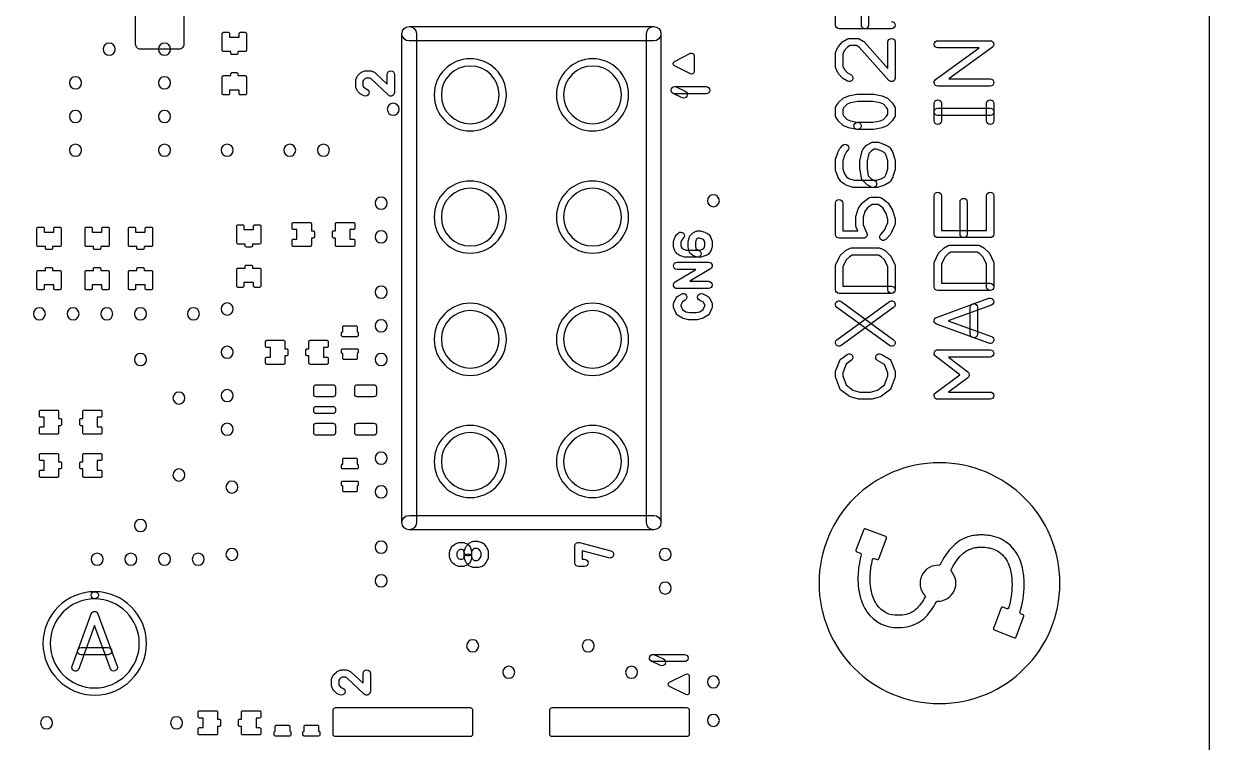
# Model space of a CAD drawing. Extents: x 0 to 45, y 0 to 50.
# Drawn here: x 20.38 to 45, y 16.39 to 31.33 of the extents above; entities that cross this region are included whole.
import ezdxf

# ---------------------------------------------------------------- set-up
doc = ezdxf.new("R2010")
doc.units = 0
for name, color, linetype in [('HOLE_1_6', 7, 'CONTINUOUS'), ('NC_Resist-A', 221, 'CONTINUOUS'), ('NC_Symbol-A', 140, 'CONTINUOUS'), ('OUTLINE', 7, 'CONTINUOUS')]:
    doc.layers.add(name, color=color, linetype=linetype)

msp = doc.modelspace()

# ---------------------------------------------------------------- linework, layer by layer
at = {"layer": 'HOLE_1_6'}
for points in [[(22.275, 30.8, 1), (22.025, 30.8, 1), (22.275, 30.8)], [(23.425, 30.8, 1), (23.175, 30.8, 1), (23.425, 30.8)], [(30.25, 29.85, 1), (29.05, 29.85, 1), (30.25, 29.85)], [(32.79, 29.85, 1), (31.59, 29.85, 1), (32.79, 29.85)], [(21.575, 30.1, 1), (21.325, 30.1, 1), (21.575, 30.1)], [(23.425, 30.1, 1), (23.175, 30.1, 1), (23.425, 30.1)], [(28.175, 29.55, 1), (27.925, 29.55, 1), (28.175, 29.55)], [(21.575, 29.4, 1), (21.325, 29.4, 1), (21.575, 29.4)], [(23.425, 29.4, 1), (23.175, 29.4, 1), (23.425, 29.4)], [(21.575, 28.7, 1), (21.325, 28.7, 1), (21.575, 28.7)], [(23.425, 28.7, 1), (23.175, 28.7, 1), (23.425, 28.7)], [(24.725, 28.7, 1), (24.475, 28.7, 1), (24.725, 28.7)], [(26.025, 28.7, 1), (25.775, 28.7, 1), (26.025, 28.7)], [(26.725, 28.7, 1), (26.475, 28.7, 1), (26.725, 28.7)], [(30.25, 27.31, 1), (29.05, 27.31, 1), (30.25, 27.31)], [(32.79, 27.31, 1), (31.59, 27.31, 1), (32.79, 27.31)], [(27.925, 27.6, 1), (27.675, 27.6, 1), (27.925, 27.6)], [(34.825, 27.65, 1), (34.575, 27.65, 1), (34.825, 27.65)], [(27.925, 26.9, 1), (27.675, 26.9, 1), (27.925, 26.9)], [(27.925, 25.75, 1), (27.675, 25.75, 1), (27.925, 25.75)], [(20.825, 25.3, 1), (20.575, 25.3, 1), (20.825, 25.3)], [(21.525, 25.3, 1), (21.275, 25.3, 1), (21.525, 25.3)], [(22.225, 25.3, 1), (21.975, 25.3, 1), (22.225, 25.3)], [(22.925, 25.3, 1), (22.675, 25.3, 1), (22.925, 25.3)], [(24.025, 25.3, 1), (23.775, 25.3, 1), (24.025, 25.3)], [(24.725, 25.4, 1), (24.475, 25.4, 1), (24.725, 25.4)], [(30.25, 24.77, 1), (29.05, 24.77, 1), (30.25, 24.77)], [(32.79, 24.77, 1), (31.59, 24.77, 1), (32.79, 24.77)], [(27.925, 25.05, 1), (27.675, 25.05, 1), (27.925, 25.05)], [(22.925, 24.35, 1), (22.675, 24.35, 1), (22.925, 24.35)], [(24.725, 24.5, 1), (24.475, 24.5, 1), (24.725, 24.5)], [(27.925, 24.35, 1), (27.675, 24.35, 1), (27.925, 24.35)], [(23.725, 23.55, 1), (23.475, 23.55, 1), (23.725, 23.55)], [(24.725, 23.6, 1), (24.475, 23.6, 1), (24.725, 23.6)], [(24.725, 22.9, 1), (24.475, 22.9, 1), (24.725, 22.9)], [(30.25, 22.23, 1), (29.05, 22.23, 1), (30.25, 22.23)], [(32.79, 22.23, 1), (31.59, 22.23, 1), (32.79, 22.23)], [(27.925, 22.3, 1), (27.675, 22.3, 1), (27.925, 22.3)], [(23.725, 21.95, 1), (23.475, 21.95, 1), (23.725, 21.95)], [(24.825, 21.7, 1), (24.575, 21.7, 1), (24.825, 21.7)], [(27.925, 21.6, 1), (27.675, 21.6, 1), (27.925, 21.6)], [(22.925, 20.9, 1), (22.675, 20.9, 1), (22.925, 20.9)], [(27.925, 20.45, 1), (27.675, 20.45, 1), (27.925, 20.45)], [(22.025, 20.2, 1), (21.775, 20.2, 1), (22.025, 20.2)], [(22.725, 20.2, 1), (22.475, 20.2, 1), (22.725, 20.2)], [(23.425, 20.2, 1), (23.175, 20.2, 1), (23.425, 20.2)], [(24.125, 20.2, 1), (23.875, 20.2, 1), (24.125, 20.2)], [(24.825, 20.3, 1), (24.575, 20.3, 1), (24.825, 20.3)], [(33.825, 20.3, 1), (33.575, 20.3, 1), (33.825, 20.3)], [(27.925, 19.75, 1), (27.675, 19.75, 1), (27.925, 19.75)], [(33.825, 19.6, 1), (33.575, 19.6, 1), (33.825, 19.6)], [(29.825, 18.4, 1), (29.575, 18.4, 1), (29.825, 18.4)], [(32.225, 18.4, 1), (31.975, 18.4, 1), (32.225, 18.4)], [(30.575, 17.85, 1), (30.325, 17.85, 1), (30.575, 17.85)], [(33.125, 17.85, 1), (32.875, 17.85, 1), (33.125, 17.85)], [(34.825, 17.65, 1), (34.575, 17.65, 1), (34.825, 17.65)], [(20.975, 16.8, 1), (20.725, 16.8, 1), (20.975, 16.8)], [(23.675, 16.8, 1), (23.425, 16.8, 1), (23.675, 16.8)], [(34.825, 16.85, 1), (34.575, 16.85, 1), (34.825, 16.85)]]:
    msp.add_lwpolyline(points, format="xyb", close=True, dxfattribs=at)
at = {"layer": 'NC_Resist-A'}
for points in [[(24.625, 31.15, -0.414214), (24.65, 31.125), (24.65, 31.05), (24.85, 31.05), (24.85, 31.125, -0.414214), (24.875, 31.15), (24.975, 31.15, -0.414214), (25, 31.125), (25, 30.775, -0.414214), (24.975, 30.75), (24.825, 30.75), (24.825, 30.7125, -0.414214), (24.8, 30.6875), (24.7, 30.6875, -0.414214), (24.675, 30.7125), (24.675, 30.75), (24.525, 30.75, -0.414214), (24.5, 30.775), (24.5, 31.125, -0.414214), (24.525, 31.15)], [(30.4, 29.85, 1), (28.9, 29.85, 1), (30.4, 29.85)], [(32.94, 29.85, 1), (31.44, 29.85, 1), (32.94, 29.85)], [(24.875, 29.85, -0.414214), (24.85, 29.875), (24.85, 29.95), (24.65, 29.95), (24.65, 29.875, -0.414214), (24.625, 29.85), (24.525, 29.85, -0.414214), (24.5, 29.875), (24.5, 30.225, -0.414214), (24.525, 30.25), (24.675, 30.25), (24.675, 30.2875, -0.414214), (24.7, 30.3125), (24.8, 30.3125, -0.414214), (24.825, 30.2875), (24.825, 30.25), (24.975, 30.25, -0.414214), (25, 30.225), (25, 29.875, -0.414214), (24.975, 29.85)], [(30.4, 27.31, 1), (28.9, 27.31, 1), (30.4, 27.31)], [(32.94, 27.31, 1), (31.44, 27.31, 1), (32.94, 27.31)], [(20.775, 27.1, -0.414214), (20.8, 27.075), (20.8, 27), (21, 27), (21, 27.075, -0.414214), (21.025, 27.1), (21.125, 27.1, -0.414214), (21.15, 27.075), (21.15, 26.725, -0.414214), (21.125, 26.7), (20.975, 26.7), (20.975, 26.6625, -0.414214), (20.95, 26.6375), (20.85, 26.6375, -0.414214), (20.825, 26.6625), (20.825, 26.7), (20.675, 26.7, -0.414214), (20.65, 26.725), (20.65, 27.075, -0.414214), (20.675, 27.1)], [(21.775, 27.1, -0.414214), (21.8, 27.075), (21.8, 27), (22, 27), (22, 27.075, -0.414214), (22.025, 27.1), (22.125, 27.1, -0.414214), (22.15, 27.075), (22.15, 26.725, -0.414214), (22.125, 26.7), (21.975, 26.7), (21.975, 26.6625, -0.414214), (21.95, 26.6375), (21.85, 26.6375, -0.414214), (21.825, 26.6625), (21.825, 26.7), (21.675, 26.7, -0.414214), (21.65, 26.725), (21.65, 27.075, -0.414214), (21.675, 27.1)], [(22.675, 27.1, -0.414214), (22.7, 27.075), (22.7, 27), (22.9, 27), (22.9, 27.075, -0.414214), (22.925, 27.1), (23.025, 27.1, -0.414214), (23.05, 27.075), (23.05, 26.725, -0.414214), (23.025, 26.7), (22.875, 26.7), (22.875, 26.6625, -0.414214), (22.85, 26.6375), (22.75, 26.6375, -0.414214), (22.725, 26.6625), (22.725, 26.7), (22.575, 26.7, -0.414214), (22.55, 26.725), (22.55, 27.075, -0.414214), (22.575, 27.1)], [(24.925, 27.15, -0.414214), (24.95, 27.125), (24.95, 27.05), (25.15, 27.05), (25.15, 27.125, -0.414214), (25.175, 27.15), (25.275, 27.15, -0.414214), (25.3, 27.125), (25.3, 26.775, -0.414214), (25.275, 26.75), (25.125, 26.75), (25.125, 26.7125, -0.414214), (25.1, 26.6875), (25, 26.6875, -0.414214), (24.975, 26.7125), (24.975, 26.75), (24.825, 26.75, -0.414214), (24.8, 26.775), (24.8, 27.125, -0.414214), (24.825, 27.15)], [(25.95, 26.825, -0.414214), (25.975, 26.85), (26.05, 26.85), (26.05, 27.05), (25.975, 27.05, -0.414214), (25.95, 27.075), (25.95, 27.175, -0.414214), (25.975, 27.2), (26.325, 27.2, -0.414214), (26.35, 27.175), (26.35, 27.025), (26.3875, 27.025, -0.414214), (26.4125, 27), (26.4125, 26.9, -0.414214), (26.3875, 26.875), (26.35, 26.875), (26.35, 26.725, -0.414214), (26.325, 26.7), (25.975, 26.7, -0.414214), (25.95, 26.725)], [(27.25, 27.075, -0.414214), (27.225, 27.05), (27.15, 27.05), (27.15, 26.85), (27.225, 26.85, -0.414214), (27.25, 26.825), (27.25, 26.725, -0.414214), (27.225, 26.7), (26.875, 26.7, -0.414214), (26.85, 26.725), (26.85, 26.875), (26.8125, 26.875, -0.414214), (26.7875, 26.9), (26.7875, 27, -0.414214), (26.8125, 27.025), (26.85, 27.025), (26.85, 27.175, -0.414214), (26.875, 27.2), (27.225, 27.2, -0.414214), (27.25, 27.175)], [(21.025, 25.8, -0.414214), (21, 25.825), (21, 25.9), (20.8, 25.9), (20.8, 25.825, -0.414214), (20.775, 25.8), (20.675, 25.8, -0.414214), (20.65, 25.825), (20.65, 26.175, -0.414214), (20.675, 26.2), (20.825, 26.2), (20.825, 26.2375, -0.414214), (20.85, 26.2625), (20.95, 26.2625, -0.414214), (20.975, 26.2375), (20.975, 26.2), (21.125, 26.2, -0.414214), (21.15, 26.175), (21.15, 25.825, -0.414214), (21.125, 25.8)], [(22.025, 25.8, -0.414214), (22, 25.825), (22, 25.9), (21.8, 25.9), (21.8, 25.825, -0.414214), (21.775, 25.8), (21.675, 25.8, -0.414214), (21.65, 25.825), (21.65, 26.175, -0.414214), (21.675, 26.2), (21.825, 26.2), (21.825, 26.2375, -0.414214), (21.85, 26.2625), (21.95, 26.2625, -0.414214), (21.975, 26.2375), (21.975, 26.2), (22.125, 26.2, -0.414214), (22.15, 26.175), (22.15, 25.825, -0.414214), (22.125, 25.8)], [(22.925, 25.8, -0.414214), (22.9, 25.825), (22.9, 25.9), (22.7, 25.9), (22.7, 25.825, -0.414214), (22.675, 25.8), (22.575, 25.8, -0.414214), (22.55, 25.825), (22.55, 26.175, -0.414214), (22.575, 26.2), (22.725, 26.2), (22.725, 26.2375, -0.414214), (22.75, 26.2625), (22.85, 26.2625, -0.414214), (22.875, 26.2375), (22.875, 26.2), (23.025, 26.2, -0.414214), (23.05, 26.175), (23.05, 25.825, -0.414214), (23.025, 25.8)], [(25.175, 25.85, -0.414214), (25.15, 25.875), (25.15, 25.95), (24.95, 25.95), (24.95, 25.875, -0.414214), (24.925, 25.85), (24.825, 25.85, -0.414214), (24.8, 25.875), (24.8, 26.225, -0.414214), (24.825, 26.25), (24.975, 26.25), (24.975, 26.2875, -0.414214), (25, 26.3125), (25.1, 26.3125, -0.414214), (25.125, 26.2875), (25.125, 26.25), (25.275, 26.25, -0.414214), (25.3, 26.225), (25.3, 25.875, -0.414214), (25.275, 25.85)], [(30.4, 24.77, 1), (28.9, 24.77, 1), (30.4, 24.77)], [(32.94, 24.77, 1), (31.44, 24.77, 1), (32.94, 24.77)], [(27, 24.825, -0.414214), (26.975, 24.85), (26.975, 24.9, -0.414214), (27, 24.925), (27, 24.925), (27, 25.025, -0.414214), (27.025, 25.05), (27.275, 25.05, -0.414214), (27.3, 25.025), (27.3, 24.925), (27.3, 24.925, -0.414214), (27.325, 24.9), (27.325, 24.85, -0.414214), (27.3, 24.825)], [(25.4, 24.375, -0.414214), (25.425, 24.4), (25.5, 24.4), (25.5, 24.6), (25.425, 24.6, -0.414214), (25.4, 24.625), (25.4, 24.725, -0.414214), (25.425, 24.75), (25.775, 24.75, -0.414214), (25.8, 24.725), (25.8, 24.575), (25.8375, 24.575, -0.414214), (25.8625, 24.55), (25.8625, 24.45, -0.414214), (25.8375, 24.425), (25.8, 24.425), (25.8, 24.275, -0.414214), (25.775, 24.25), (25.425, 24.25, -0.414214), (25.4, 24.275)], [(26.7, 24.625, -0.414214), (26.675, 24.6), (26.6, 24.6), (26.6, 24.4), (26.675, 24.4, -0.414214), (26.7, 24.375), (26.7, 24.275, -0.414214), (26.675, 24.25), (26.325, 24.25, -0.414214), (26.3, 24.275), (26.3, 24.425), (26.2625, 24.425, -0.414214), (26.2375, 24.45), (26.2375, 24.55, -0.414214), (26.2625, 24.575), (26.3, 24.575), (26.3, 24.725, -0.414214), (26.325, 24.75), (26.675, 24.75, -0.414214), (26.7, 24.725)], [(27.3, 24.575, -0.414214), (27.325, 24.55), (27.325, 24.5, -0.414214), (27.3, 24.475), (27.3, 24.475), (27.3, 24.375, -0.414214), (27.275, 24.35), (27.025, 24.35, -0.414214), (27, 24.375), (27, 24.475), (27, 24.475, -0.414214), (26.975, 24.5), (26.975, 24.55, -0.414214), (27, 24.575)], [(26.8, 23.825, -0.414214), (26.85, 23.775), (26.85, 23.625, -0.414214), (26.8, 23.575), (26.45, 23.575, -0.414214), (26.4, 23.625), (26.4, 23.775, -0.414214), (26.45, 23.825)], [(27.65, 23.825, -0.414214), (27.7, 23.775), (27.7, 23.625, -0.414214), (27.65, 23.575), (27.3, 23.575, -0.414214), (27.25, 23.625), (27.25, 23.775, -0.414214), (27.3, 23.825)], [(20.7, 22.925, -0.414214), (20.725, 22.95), (20.8, 22.95), (20.8, 23.15), (20.725, 23.15, -0.414214), (20.7, 23.175), (20.7, 23.275, -0.414214), (20.725, 23.3), (21.075, 23.3, -0.414214), (21.1, 23.275), (21.1, 23.125), (21.1375, 23.125, -0.414214), (21.1625, 23.1), (21.1625, 23, -0.414214), (21.1375, 22.975), (21.1, 22.975), (21.1, 22.825, -0.414214), (21.075, 22.8), (20.725, 22.8, -0.414214), (20.7, 22.825)], [(22, 23.175, -0.414214), (21.975, 23.15), (21.9, 23.15), (21.9, 22.95), (21.975, 22.95, -0.414214), (22, 22.925), (22, 22.825, -0.414214), (21.975, 22.8), (21.625, 22.8, -0.414214), (21.6, 22.825), (21.6, 22.975), (21.5625, 22.975, -0.414214), (21.5375, 23), (21.5375, 23.1, -0.414214), (21.5625, 23.125), (21.6, 23.125), (21.6, 23.275, -0.414214), (21.625, 23.3), (21.975, 23.3, -0.414214), (22, 23.275)], [(26.8, 23.375, -0.414214), (26.85, 23.325), (26.85, 23.275, -0.414214), (26.8, 23.225), (26.45, 23.225, -0.414214), (26.4, 23.275), (26.4, 23.325, -0.414214), (26.45, 23.375)], [(26.8, 23.025, -0.414214), (26.85, 22.975), (26.85, 22.825, -0.414214), (26.8, 22.775), (26.45, 22.775, -0.414214), (26.4, 22.825), (26.4, 22.975, -0.414214), (26.45, 23.025)], [(27.65, 23.025, -0.414214), (27.7, 22.975), (27.7, 22.825, -0.414214), (27.65, 22.775), (27.3, 22.775, -0.414214), (27.25, 22.825), (27.25, 22.975, -0.414214), (27.3, 23.025)], [(30.4, 22.23, 1), (28.9, 22.23, 1), (30.4, 22.23)], [(32.94, 22.23, 1), (31.44, 22.23, 1), (32.94, 22.23)], [(20.7, 22.025, -0.414214), (20.725, 22.05), (20.8, 22.05), (20.8, 22.25), (20.725, 22.25, -0.414214), (20.7, 22.275), (20.7, 22.375, -0.414214), (20.725, 22.4), (21.075, 22.4, -0.414214), (21.1, 22.375), (21.1, 22.225), (21.1375, 22.225, -0.414214), (21.1625, 22.2), (21.1625, 22.1, -0.414214), (21.1375, 22.075), (21.1, 22.075), (21.1, 21.925, -0.414214), (21.075, 21.9), (20.725, 21.9, -0.414214), (20.7, 21.925)], [(22, 22.275, -0.414214), (21.975, 22.25), (21.9, 22.25), (21.9, 22.05), (21.975, 22.05, -0.414214), (22, 22.025), (22, 21.925, -0.414214), (21.975, 21.9), (21.625, 21.9, -0.414214), (21.6, 21.925), (21.6, 22.075), (21.5625, 22.075, -0.414214), (21.5375, 22.1), (21.5375, 22.2, -0.414214), (21.5625, 22.225), (21.6, 22.225), (21.6, 22.375, -0.414214), (21.625, 22.4), (21.975, 22.4, -0.414214), (22, 22.375)], [(27, 22.075, -0.414214), (26.975, 22.1), (26.975, 22.15, -0.414214), (27, 22.175), (27, 22.175), (27, 22.275, -0.414214), (27.025, 22.3), (27.275, 22.3, -0.414214), (27.3, 22.275), (27.3, 22.175), (27.3, 22.175, -0.414214), (27.325, 22.15), (27.325, 22.1, -0.414214), (27.3, 22.075)], [(27.3, 21.825, -0.414214), (27.325, 21.8), (27.325, 21.75, -0.414214), (27.3, 21.725), (27.3, 21.725), (27.3, 21.625, -0.414214), (27.275, 21.6), (27.025, 21.6, -0.414214), (27, 21.625), (27, 21.725), (27, 21.725, -0.414214), (26.975, 21.75), (26.975, 21.8, -0.414214), (27, 21.825)], [(24, 16.675, -0.414214), (24.025, 16.7), (24.1, 16.7), (24.1, 16.9), (24.025, 16.9, -0.414214), (24, 16.925), (24, 17.025, -0.414214), (24.025, 17.05), (24.375, 17.05, -0.414214), (24.4, 17.025), (24.4, 16.875), (24.4375, 16.875, -0.414214), (24.4625, 16.85), (24.4625, 16.75, -0.414214), (24.4375, 16.725), (24.4, 16.725), (24.4, 16.575, -0.414214), (24.375, 16.55), (24.025, 16.55, -0.414214), (24, 16.575)], [(25.3, 16.925, -0.414214), (25.275, 16.9), (25.2, 16.9), (25.2, 16.7), (25.275, 16.7, -0.414214), (25.3, 16.675), (25.3, 16.575, -0.414214), (25.275, 16.55), (24.925, 16.55, -0.414214), (24.9, 16.575), (24.9, 16.725), (24.8625, 16.725, -0.414214), (24.8375, 16.75), (24.8375, 16.85, -0.414214), (24.8625, 16.875), (24.9, 16.875), (24.9, 17.025, -0.414214), (24.925, 17.05), (25.275, 17.05, -0.414214), (25.3, 17.025)], [(26.85, 16.515, -0.414214), (26.8, 16.565), (26.8, 17.065, -0.414214), (26.85, 17.115), (29.65, 17.115, -0.414214), (29.7, 17.065), (29.7, 16.565, -0.414214), (29.65, 16.515)], [(31.35, 16.515, -0.414214), (31.3, 16.565), (31.3, 17.065, -0.414214), (31.35, 17.115), (34.15, 17.115, -0.414214), (34.2, 17.065), (34.2, 16.565, -0.414214), (34.15, 16.515)], [(25.6, 16.525, -0.414214), (25.575, 16.55), (25.575, 16.6, -0.414214), (25.6, 16.625), (25.6, 16.625), (25.6, 16.725, -0.414214), (25.625, 16.75), (25.875, 16.75, -0.414214), (25.9, 16.725), (25.9, 16.625), (25.9, 16.625, -0.414214), (25.925, 16.6), (25.925, 16.55, -0.414214), (25.9, 16.525)], [(26.2, 16.525, -0.414214), (26.175, 16.55), (26.175, 16.6, -0.414214), (26.2, 16.625), (26.2, 16.625), (26.2, 16.725, -0.414214), (26.225, 16.75), (26.475, 16.75, -0.414214), (26.5, 16.725), (26.5, 16.625), (26.5, 16.625, -0.414214), (26.525, 16.6), (26.525, 16.55, -0.414214), (26.5, 16.525)]]:
    msp.add_lwpolyline(points, format="xyb", close=True, dxfattribs=at)
at = {"layer": 'NC_Symbol-A'}
for points in [[(22.7, 31.7, -0.414214), (22.8, 31.8), (23.6, 31.8, -0.414214), (23.7, 31.7), (23.7, 30.9, -0.414214), (23.6, 30.8), (22.8, 30.8, -0.414214), (22.7, 30.9)], [(28.38, 30.97, -1), (28.38, 31.27), (33.46, 31.27, -1), (33.46, 30.97)], [(28.53, 20.96, -1), (28.23, 20.96), (28.23, 31.12, -1), (28.53, 31.12)], [(33.31, 31.12, -1), (33.61, 31.12), (33.61, 20.96, -1), (33.31, 20.96)], [(37.55882, 30.2657, -1), (37.48646, 30.1343), (37.40156, 30.18105, -0.082722), (37.38222, 30.19633), (37.29731, 30.28984, -0.077945), (37.28454, 30.30926), (37.24209, 30.40277, -0.106935), (37.23538, 30.43377), (37.23538, 30.71429, -0.106935), (37.24209, 30.74529), (37.28454, 30.83879, -0.077945), (37.29731, 30.85821), (37.38222, 30.95172, -0.082722), (37.40156, 30.967), (37.48646, 31.01375, -0.126514), (37.52264, 31.02305), (37.69245, 31.02305, -0.12648), (37.72862, 31.01375), (37.81353, 30.967, -0.085575), (37.83344, 30.95109), (38.325, 30.39744), (38.325, 30.94805, -1), (38.475, 30.94805), (38.475, 30.2, -0.689769), (38.34392, 30.15021), (37.72986, 30.84184), (37.67317, 30.87305), (37.54192, 30.87305), (37.48486, 30.84163), (37.41626, 30.76608), (37.38538, 30.69806), (37.38538, 30.45), (37.41626, 30.38197), (37.48486, 30.30642)], [(40.45, 30.18149, -1), (40.45, 30.03149), (39.36038, 30.03149, -0.725784), (39.31618, 30.16708), (40.21991, 30.8263), (39.36038, 30.8263, -1), (39.36038, 30.9763), (40.45, 30.9763, -0.725784), (40.4942, 30.84071), (39.59047, 30.18149)], [(33.88944, 30.45528, -0.617992), (33.88944, 30.54472), (34.22764, 30.71382, -0.55752), (34.3, 30.6691), (34.3, 30.3309, -0.55752), (34.22764, 30.28618)], [(27.50487, 29.96816, -1), (27.44229, 29.83184), (27.39135, 29.85522, -0.078189), (27.37193, 29.86812), (27.32099, 29.91487, -0.082555), (27.30584, 29.93425), (27.28037, 29.981, -0.125359), (27.27123, 30.01688), (27.27123, 30.15714, -0.125359), (27.28037, 30.19302), (27.30584, 30.23978, -0.082555), (27.32099, 30.25916), (27.37193, 30.30591, -0.078189), (27.39135, 30.31881), (27.44229, 30.34219, -0.108008), (27.47358, 30.34903), (27.57547, 30.34903, -0.107967), (27.60675, 30.3422), (27.6577, 30.31882, -0.081082), (27.67775, 30.30533), (27.925, 30.07326), (27.925, 30.27403, -1), (28.075, 30.27403), (28.075, 29.9, -0.656791), (27.94867, 29.84532), (27.58402, 30.18759), (27.55908, 30.19903), (27.48997, 30.19903), (27.46465, 30.18741), (27.4316, 30.15707), (27.42123, 30.13804), (27.42123, 30.03598), (27.4316, 30.01696), (27.46465, 29.98662)], [(34.11488, 29.92634, -1), (34.05116, 29.79054), (33.86437, 29.8782, -1), (33.92809, 30.014)], [(33.89623, 29.8711, -1), (33.89623, 30.0211), (34.55, 30.0211, -1), (34.55, 29.8711)], [(37.69245, 29.13019, -1), (37.69245, 29.28019), (38.01026, 29.28019), (38.16565, 29.31228), (38.23085, 29.33921), (38.29846, 29.40435), (38.325, 29.4482), (38.325, 29.5466), (38.29846, 29.59045), (38.23085, 29.6556), (38.16565, 29.68253), (38.01026, 29.71461), (37.70011, 29.71461), (37.54473, 29.68253), (37.47953, 29.6556), (37.41192, 29.59045), (37.38538, 29.5466), (37.38538, 29.4482), (37.41192, 29.40435), (37.47953, 29.33921), (37.54473, 29.31228), (37.70762, 29.27864, -1), (37.67728, 29.13174), (37.50747, 29.16681, -0.047035), (37.49401, 29.17094), (37.40911, 29.206, -0.094064), (37.3857, 29.22131), (37.30079, 29.30313, -0.064997), (37.28867, 29.3183), (37.24622, 29.38843, -0.136935), (37.23538, 29.42727), (37.23538, 29.56753, -0.136935), (37.24622, 29.60637), (37.28867, 29.6765, -0.064997), (37.30079, 29.69167), (37.3857, 29.77349, -0.094064), (37.40911, 29.7888), (37.49401, 29.82387, -0.047035), (37.50747, 29.828), (37.67728, 29.86306, -0.050962), (37.69245, 29.86461), (38.01792, 29.86461, -0.050929), (38.03308, 29.86306), (38.2029, 29.828, -0.047067), (38.21637, 29.82387), (38.30127, 29.7888, -0.094064), (38.32468, 29.77349), (38.40959, 29.69167, -0.064997), (38.42171, 29.6765), (38.46416, 29.60637, -0.136935), (38.475, 29.56753), (38.475, 29.42727, -0.136935), (38.46416, 29.38843), (38.42171, 29.3183, -0.064997), (38.40959, 29.30313), (38.32468, 29.22131, -0.094064), (38.30127, 29.206), (38.21637, 29.17094, -0.047035), (38.20291, 29.16681), (38.03309, 29.13174, -0.050962), (38.01792, 29.13019)], [(39.43538, 29.31039, -1), (39.28538, 29.31039), (39.28538, 29.67273, -1), (39.43538, 29.67273)], [(40.45, 29.5724, -1), (40.45, 29.4224), (39.36038, 29.4224, -1), (39.36038, 29.5724)], [(40.525, 29.31039, -1), (40.375, 29.31039), (40.375, 29.67273, -1), (40.525, 29.67273)], [(37.38222, 28.79847, -1), (37.49326, 28.69763), (37.45736, 28.6581), (37.42217, 28.59027), (37.38538, 28.47885), (37.38538, 28.31596), (37.42066, 28.2091), (37.46287, 28.1481), (37.51424, 28.11414), (37.62088, 28.075), (38.0895, 28.075), (38.199, 28.11519), (38.25899, 28.14824), (38.28821, 28.20454), (38.325, 28.31596), (38.325, 28.47885), (38.28821, 28.59026), (38.25899, 28.64657), (38.199, 28.67961), (38.0895, 28.71981), (38.03721, 28.71981), (37.98096, 28.68883), (37.93088, 28.63092), (37.89481, 28.48196), (37.89481, 28.30991), (37.91817, 28.16522), (37.9779, 28.10765), (38.0541, 28.0657, -1), (37.98174, 27.9343), (37.89684, 27.98105, -0.065961), (37.88098, 27.99274), (37.79607, 28.07456, -0.162393), (37.77407, 28.11662), (37.74577, 28.29195, -0.040026), (37.74481, 28.3039), (37.74481, 28.49091, -0.059462), (37.74692, 28.50856), (37.78937, 28.68388, -0.119424), (37.80553, 28.71529), (37.87629, 28.79711, -0.088815), (37.89684, 28.81374), (37.98174, 28.8605, -0.126522), (38.01792, 28.86981), (38.10283, 28.86981, -0.088201), (38.12868, 28.86521), (38.25604, 28.81845, -0.037884), (38.26637, 28.81375), (38.35127, 28.767, -0.14825), (38.38166, 28.73585), (38.42412, 28.65403, -0.039995), (38.42877, 28.64299), (38.47122, 28.51442, -0.07988), (38.475, 28.49091), (38.475, 28.3039, -0.07988), (38.47122, 28.28039), (38.42877, 28.15181, -0.039995), (38.42412, 28.14077), (38.38166, 28.05896, -0.148225), (38.35127, 28.02782), (38.26637, 27.98106, -0.037942), (38.25603, 27.97634), (38.12867, 27.92959, -0.088162), (38.10283, 27.925), (37.60755, 27.925, -0.088162), (37.58171, 27.92959), (37.45435, 27.97634, -0.058125), (37.43884, 27.98418), (37.36808, 28.03094, -0.095697), (37.34775, 28.05084), (37.29115, 28.13265, -0.071712), (37.28161, 28.15181), (37.23916, 28.28039, -0.07988), (37.23538, 28.3039), (37.23538, 28.49091, -0.07988), (37.23916, 28.51442), (37.28161, 28.64299, -0.039964), (37.28626, 28.65402), (37.32871, 28.73584, -0.064758), (37.33976, 28.75172)], [(39.28538, 27.75325, -1), (39.43538, 27.75325), (39.43538, 27.03344), (40.375, 27.03344), (40.375, 27.75325, -1), (40.525, 27.75325), (40.525, 26.95844, -0.414214), (40.45, 26.88344), (39.36038, 26.88344, -0.414214), (39.28538, 26.95844)], [(37.23538, 27.6013, -1), (37.38538, 27.6013), (37.38538, 27.02175), (37.7034, 27.02175), (37.66662, 27.10277, -0.106935), (37.65991, 27.13377), (37.65991, 27.32078, -0.073621), (37.66313, 27.34251), (37.70558, 27.48277, -0.088661), (37.71755, 27.50629), (37.7883, 27.5998, -0.072602), (37.80373, 27.61501), (37.93109, 27.70851, -0.159638), (37.97547, 27.72305), (38.14528, 27.72305, -0.159638), (38.18966, 27.70851), (38.31702, 27.61501, -0.098627), (38.3368, 27.59339), (38.42171, 27.45313, -0.062679), (38.42933, 27.43602), (38.47178, 27.29576, -0.073621), (38.475, 27.27403), (38.475, 27.18052, -0.106969), (38.46829, 27.14951), (38.38338, 26.9625, -0.07787), (38.37062, 26.9431), (38.28572, 26.84959, -1), (38.17466, 26.95041), (38.25166, 27.03522), (38.325, 27.19675), (38.325, 27.26293), (38.2885, 27.38353), (38.21622, 27.50293), (38.12071, 27.57305), (38.00004, 27.57305), (37.90132, 27.50057), (37.84526, 27.42648), (37.80991, 27.30968), (37.80991, 27.15), (37.8881, 26.97775, -0.545284), (37.81981, 26.87175), (37.31038, 26.87175, -0.414214), (37.23538, 26.94675)], [(39.97311, 26.95844, -1), (39.82311, 26.95844), (39.82311, 27.62468, -1), (39.97311, 27.62468)], [(33.97192, 26.97928, -1), (34.07336, 26.86878), (34.05543, 26.85232), (34.03894, 26.82584), (34.02123, 26.78113), (34.02123, 26.71627), (34.03703, 26.67638), (34.05429, 26.65559), (34.07748, 26.64283), (34.13575, 26.625), (34.41048, 26.625), (34.47139, 26.64364), (34.4973, 26.65552), (34.50729, 26.67156), (34.525, 26.71627), (34.525, 26.78113), (34.50729, 26.82584), (34.4973, 26.84188), (34.47138, 26.85377), (34.41049, 26.8724), (34.38713, 26.8724), (34.36267, 26.86118), (34.3438, 26.84299), (34.32689, 26.78478), (34.32689, 26.70915), (34.33727, 26.65555), (34.35953, 26.63767), (34.40204, 26.61816, -1), (34.33946, 26.48184), (34.28852, 26.50522, -0.061629), (34.27285, 26.5149), (34.22191, 26.55581, -0.177561), (34.19524, 26.60003), (34.17826, 26.68769, -0.047862), (34.17689, 26.70195), (34.17689, 26.79545, -0.07079), (34.17987, 26.81637), (34.20534, 26.90404, -0.131031), (34.22532, 26.93712), (34.26777, 26.97803, -0.084408), (34.28854, 26.9922), (34.33948, 27.01557, -0.107934), (34.37075, 27.0224), (34.4217, 27.0224, -0.074355), (34.44364, 27.01912), (34.52005, 26.99575, -0.033343), (34.52939, 26.9922), (34.58034, 26.96882, -0.146986), (34.61273, 26.94029), (34.6382, 26.89938, -0.044961), (34.64426, 26.88736), (34.66973, 26.82307, -0.094566), (34.675, 26.79545), (34.675, 26.70195, -0.094566), (34.66973, 26.67433), (34.64426, 26.61004, -0.044961), (34.6382, 26.59802), (34.61273, 26.55711, -0.147013), (34.58033, 26.52858), (34.52938, 26.50521, -0.033312), (34.52005, 26.50166), (34.44364, 26.47828, -0.074355), (34.4217, 26.475), (34.12453, 26.475, -0.074355), (34.10259, 26.47828), (34.02617, 26.50166, -0.051641), (34.01194, 26.50768), (33.96949, 26.53105, -0.093966), (33.94795, 26.54885), (33.91399, 26.58976, -0.079073), (33.90197, 26.61004), (33.8765, 26.67433, -0.094566), (33.87123, 26.70195), (33.87123, 26.79545, -0.094566), (33.8765, 26.82307), (33.90197, 26.88736, -0.044961), (33.90803, 26.89938), (33.9335, 26.94029, -0.06792), (33.94645, 26.9559)], [(38.4, 25.875, -1), (38.4, 25.725), (37.31038, 25.725, -0.414214), (37.23538, 25.8), (37.23538, 26.29091, -0.113231), (37.24288, 26.3236), (37.32778, 26.49892, -0.088472), (37.34324, 26.52024), (37.42815, 26.60206, -0.065941), (37.44401, 26.61374), (37.52891, 26.6605, -0.126522), (37.56509, 26.66981), (38.14528, 26.66981, -0.126514), (38.18146, 26.66051), (38.26637, 26.61375, -0.065981), (38.28223, 26.60205), (38.36713, 26.52023, -0.088444), (38.38259, 26.49892), (38.4675, 26.3236, -0.113231), (38.475, 26.29091), (38.475, 25.8, -1), (38.325, 25.8), (38.325, 26.2737), (38.25342, 26.4215), (38.1853, 26.48715), (38.12599, 26.51981), (37.58438, 26.51981), (37.52508, 26.48715), (37.45695, 26.4215), (37.38538, 26.27371), (37.38538, 25.875)], [(40.45, 25.93344, -1), (40.45, 25.78344), (39.36038, 25.78344, -0.414214), (39.28538, 25.85844), (39.28538, 26.34935, -0.113231), (39.29288, 26.38204), (39.37778, 26.55737, -0.088472), (39.39324, 26.57869), (39.47815, 26.6605, -0.065941), (39.49401, 26.67218), (39.57891, 26.71894, -0.126522), (39.61509, 26.72825), (40.19528, 26.72825, -0.126514), (40.23146, 26.71895), (40.31637, 26.67219, -0.065961), (40.33223, 26.6605), (40.41713, 26.57869, -0.088472), (40.43259, 26.55737), (40.5175, 26.38204, -0.113231), (40.525, 26.34935), (40.525, 25.85844, -1), (40.375, 25.85844), (40.375, 26.33214), (40.30342, 26.47995), (40.23531, 26.54559), (40.17599, 26.57825), (39.63438, 26.57825), (39.57507, 26.54559), (39.50695, 26.47995), (39.43538, 26.33215), (39.43538, 25.93344)], [(34.6, 25.975, -1), (34.6, 25.825), (33.94623, 25.825, -0.758438), (33.90727, 25.96409), (34.33223, 26.2224), (33.94623, 26.2224, -1), (33.94623, 26.3724), (34.6, 26.3724, -0.758438), (34.63896, 26.23331), (34.214, 25.975)], [(34.03444, 25.71138, -1), (34.11272, 25.58342), (34.05508, 25.54816), (34.02123, 25.47825), (34.02123, 25.46508), (34.05604, 25.3892), (34.12828, 25.34362), (34.20944, 25.325), (34.33679, 25.325), (34.41795, 25.34362), (34.49019, 25.3892), (34.525, 25.46508), (34.525, 25.47825), (34.4933, 25.54372), (34.41589, 25.57923, -1), (34.47845, 25.71557), (34.58034, 25.66882, -0.174132), (34.61656, 25.63334), (34.6675, 25.52814, -0.113231), (34.675, 25.49545), (34.675, 25.4487, -0.107934), (34.66817, 25.41743), (34.61723, 25.30639, -0.145481), (34.58908, 25.27423), (34.48719, 25.20995, -0.084536), (34.46394, 25.20028), (34.36205, 25.1769, -0.056437), (34.34528, 25.175), (34.20094, 25.175, -0.05647), (34.18416, 25.1769), (34.08228, 25.20028, -0.084504), (34.05904, 25.20995), (33.95715, 25.27423, -0.145481), (33.929, 25.30639), (33.87806, 25.41743, -0.107934), (33.87123, 25.4487), (33.87123, 25.49545, -0.113231), (33.87873, 25.52814), (33.92967, 25.63334, -0.143672), (33.95803, 25.66463)], [(40.4757, 24.8289, -1), (40.4243, 24.68798), (39.33468, 25.08538, -0.699716), (39.33468, 25.2263), (40.4243, 25.62371, -1), (40.4757, 25.48279), (39.57927, 25.15584)], [(38.4442, 24.76059, -1), (38.3558, 24.63941), (37.26618, 25.43422, -1), (37.35458, 25.5554)], [(37.35458, 24.63941, -1), (37.26618, 24.76059), (38.3558, 25.5554, -1), (38.4442, 25.43422)], [(40.18538, 24.87532, -1), (40.03538, 24.87532), (40.03538, 25.43636, -1), (40.18538, 25.43636)], [(37.47825, 24.45526, -1), (37.56703, 24.33436), (37.45685, 24.25346), (37.38538, 24.07635), (37.38538, 24.01125), (37.45767, 23.82216), (37.59888, 23.71524), (37.74504, 23.675), (37.96533, 23.675), (38.11149, 23.71524), (38.2527, 23.82216), (38.325, 24.01125), (38.325, 24.07635), (38.25553, 24.24848), (38.1091, 24.32911, -1), (38.18146, 24.46051), (38.35127, 24.367, -0.172647), (38.38464, 24.32937), (38.46955, 24.11898, -0.096196), (38.475, 24.09091), (38.475, 23.9974, -0.091539), (38.47005, 23.97062), (38.38514, 23.74854, -0.140295), (38.36036, 23.71553), (38.19055, 23.58696, -0.095127), (38.16519, 23.57444), (37.99538, 23.52769, -0.067273), (37.97547, 23.525), (37.73491, 23.525, -0.067273), (37.715, 23.52769), (37.54518, 23.57444, -0.095127), (37.51982, 23.58696), (37.35001, 23.71553, -0.140316), (37.32522, 23.74854), (37.24032, 23.97062, -0.091533), (37.23538, 23.9974), (37.23538, 24.09091, -0.096196), (37.24083, 24.11898), (37.32573, 24.32937, -0.13934), (37.35089, 24.36175)], [(40.45, 23.675, -1), (40.45, 23.525), (39.36038, 23.525, -0.721828), (39.31556, 23.66013), (39.81614, 24.03327), (39.31479, 24.41707, -0.716973), (39.36038, 24.55162), (40.45, 24.55162, -1), (40.45, 24.40162), (39.58174, 24.40162), (39.98616, 24.09202, -0.497802), (39.98539, 23.97234), (39.58649, 23.675)], [(41.89774, 19.70128, 1), (36.89428, 19.70128, 1), (41.89774, 19.70128)], [(33.46, 21.11, -1), (33.46, 20.81), (28.38, 20.81, -1), (28.38, 21.11)], [(41.15626, 19.66455, 0.0037), (41.15626, 19.66492), (41.15626, 19.66492, 0.042782), (41.13014, 19.97324), (41.13014, 19.97324, 0.003846), (41.13008, 19.97362), (41.13008, 19.97362, 0.044234), (41.07558, 20.16777), (41.07558, 20.16777, 0.152007), (40.77058, 20.5631), (40.77058, 20.5631, 0.00649), (40.77004, 20.56346), (40.77004, 20.56346, 0.12105), (40.40145, 20.69606), (40.40145, 20.69606, 0.020294), (40.26634, 20.70447), (40.26634, 20.70447, 0.027419), (40.1842, 20.70116), (40.1842, 20.70116, -0.011337), (40.18307, 20.70107), (40.18307, 20.70107, 0.02807), (40.13157, 20.69559), (40.13157, 20.69559, -0.011315), (40.13045, 20.69543), (40.13045, 20.69543, 0.053461), (39.98601, 20.66254), (39.98601, 20.66254, 0.117248), (39.67965, 20.47339), (39.67965, 20.47339, 0.08502), (39.41169, 20.08758), (39.41169, 20.08758, -0.30834), (39.38747, 20.07322), (39.38747, 20.07322, 0.682263), (39.0943, 19.44419), (39.0943, 19.44419, -0.319548), (39.09842, 19.41549), (39.09842, 19.41549, -0.070664), (38.9319, 19.18078), (38.9319, 19.18078, -0.006152), (38.93147, 19.18034), (38.93147, 19.18034, -0.059406), (38.8349, 19.10393), (38.8349, 19.10393, -0.012642), (38.83381, 19.10329), (38.83381, 19.10329, -0.058349), (38.70962, 19.05319), (38.70962, 19.05319, -0.006185), (38.70902, 19.05304), (38.70902, 19.05304, -0.061901), (38.54935, 19.03406), (38.54935, 19.03406, 0.012911), (38.53629, 19.0338), (38.5363, 19.03378, -0.259171), (38.09763, 19.25161), (38.09763, 19.25161, 0.003528), (38.09559, 19.25454), (38.09559, 19.25454, -0.033306), (38.05647, 19.31832), (38.05647, 19.31832, -0.006307), (38.05618, 19.31888), (38.05618, 19.31888, -0.081125), (37.96753, 19.60883), (37.96753, 19.60883, -0.020114), (37.95719, 19.72305), (37.95719, 19.72305, -0.046998), (37.97227, 20.02336), (37.9723, 20.0235, -0.02833), (38.00794, 20.19915), (38.00794, 20.19915, -0.444839), (38.04093, 20.2162), (38.10155, 20.19338, 0.414364), (38.13376, 20.20798), (38.29502, 20.63709, 0.414063), (38.28042, 20.66928), (37.85541, 20.829, 0.414282), (37.82321, 20.81439), (37.66198, 20.38538, 0.414214), (37.67658, 20.35318), (37.75606, 20.32331, -0.389352), (37.77134, 20.29315), (37.77134, 20.29315, 0.032531), (37.72193, 20.05968), (37.72193, 20.05968, 0.047209), (37.70455, 19.71042), (37.70455, 19.71042, 0.020284), (37.71685, 19.57481), (37.71685, 19.57481, 0.081781), (37.83074, 19.20409), (37.83074, 19.20409, 0.004472), (37.83094, 19.20369), (37.83094, 19.20369, 0.034253), (37.88906, 19.10846), (37.88906, 19.10846, -0.003441), (37.88926, 19.10818), (37.88926, 19.10818, 0.25895), (38.54741, 18.78106), (38.54741, 18.78106, -0.012606), (38.54867, 18.78109), (38.54867, 18.78109, 0.062524), (38.77246, 18.80814), (38.77246, 18.80814, 0.004342), (38.77288, 18.80825), (38.77288, 18.80825, 0.061368), (38.96069, 18.88438), (38.96069, 18.88438, 0.008559), (38.96143, 18.88481), (38.96143, 18.88481, 0.062827), (39.11342, 19.00457), (39.11342, 19.00457, 0.074666), (39.33104, 19.31491), (39.33104, 19.31491, -0.291676), (39.35409, 19.32874), (39.35409, 19.32874, 0.656585), (39.64272, 19.94877), (39.64272, 19.94877, -0.298185), (39.63872, 19.97586), (39.63872, 19.97586, -0.086081), (39.85992, 20.29591), (39.85992, 20.29591, -0.116442), (40.06551, 20.4224), (40.06551, 20.4224, 0.00276), (40.06816, 20.42328), (40.06816, 20.42328, -0.053659), (40.16035, 20.44425), (40.16035, 20.44425, 0.011796), (40.17217, 20.4459), (40.17217, 20.4459, -0.028641), (40.19592, 20.44843), (40.19592, 20.44843, 0.011793), (40.20782, 20.44929), (40.20782, 20.44929, -0.027149), (40.26172, 20.45155), (40.26172, 20.45155, -0.020141), (40.37548, 20.44443), (40.37548, 20.44443, -0.119362), (40.62726, 20.3546), (40.62726, 20.3546, -0.009349), (40.62803, 20.35407), (40.62803, 20.35407, -0.150483), (40.83839, 20.07983), (40.83839, 20.07983, 0.000949), (40.83842, 20.07974), (40.83901, 20.07817, 0.000671), (40.83904, 20.07811), (40.83904, 20.07811, -0.043673), (40.88108, 19.92892), (40.88108, 19.92892, -0.042221), (40.90329, 19.66713), (40.90329, 19.66713, -0.0044), (40.90329, 19.66669), (40.90329, 19.66669, -0.066051), (40.83138, 19.1882), (40.83138, 19.1882, -0.437176), (40.79858, 19.17173), (40.70989, 19.20499, 0.414049), (40.67771, 19.19037), (40.51665, 18.76132, 0.414131), (40.53126, 18.72913), (40.95631, 18.5695, 0.414351), (40.98851, 18.58412), (41.14957, 19.0133, 0.414268), (41.13494, 19.04549), (41.08297, 19.06499, -0.394836), (41.06781, 19.0956), (41.06781, 19.0956, 0.069125), (41.15626, 19.66455)], [(29.67391, 20.36637, -1), (29.52987, 20.32453), (29.51186, 20.3865), (29.51377, 20.38519), (29.48361, 20.39903), (29.43997, 20.39903), (29.41236, 20.38636), (29.38412, 20.36368), (29.37123, 20.33113), (29.37123, 20.26627), (29.38412, 20.23372), (29.41236, 20.21104), (29.43996, 20.19838), (29.48362, 20.19838), (29.51376, 20.21221), (29.51412, 20.21246), (29.52689, 20.24762), (29.52689, 20.36299, -0.087308), (29.5314, 20.38859), (29.54838, 20.43534, -0.08061), (29.56009, 20.45632), (29.61103, 20.52061, -0.118196), (29.63854, 20.5422), (29.68948, 20.56557, -0.107934), (29.72075, 20.5724), (29.79717, 20.5724, -0.074355), (29.81911, 20.56912), (29.89552, 20.54575, -0.152108), (29.93236, 20.52061), (29.98331, 20.45632, -0.073376), (29.99426, 20.43736), (30.01973, 20.37307, -0.094566), (30.025, 20.34545), (30.025, 20.25195, -0.094566), (30.01973, 20.22433), (29.99426, 20.16004, -0.073405), (29.98331, 20.14107), (29.93236, 20.07679, -0.152088), (29.89552, 20.05166), (29.81911, 20.02828, -0.074355), (29.79717, 20.025), (29.72075, 20.025, -0.108008), (29.68946, 20.03184), (29.63852, 20.05522, -0.11812), (29.61103, 20.0768), (29.56009, 20.14108, -0.080626), (29.54837, 20.16206), (29.53139, 20.20882, -1), (29.67239, 20.26002), (29.68521, 20.2247), (29.71743, 20.18405), (29.73714, 20.175), (29.78595, 20.175), (29.82931, 20.18827), (29.85888, 20.22557), (29.875, 20.26627), (29.875, 20.33113), (29.85888, 20.37183), (29.82931, 20.40914), (29.78596, 20.4224), (29.73713, 20.4224), (29.71743, 20.41336), (29.68521, 20.3727), (29.67689, 20.34979), (29.67689, 20.23442, -0.087308), (29.67238, 20.20882), (29.64691, 20.13869, -0.156131), (29.61895, 20.10251), (29.59347, 20.08497, -0.043237), (29.58221, 20.07858), (29.53127, 20.05521, -0.107934), (29.5, 20.04838), (29.42358, 20.04838, -0.107934), (29.39231, 20.05521), (29.34137, 20.07858, -0.061704), (29.32568, 20.08827), (29.27474, 20.12918, -0.129998), (29.25197, 20.16004), (29.2265, 20.22433, -0.094566), (29.22123, 20.25195), (29.22123, 20.34545, -0.094566), (29.2265, 20.37307), (29.25197, 20.43736, -0.129998), (29.27474, 20.46822), (29.32568, 20.50913, -0.061629), (29.34135, 20.51881), (29.39229, 20.54219, -0.108008), (29.42358, 20.54903), (29.5, 20.54903, -0.108008), (29.53129, 20.54219), (29.58223, 20.51881, -0.043087), (29.59345, 20.51244), (29.61893, 20.49491, -0.173067), (29.64844, 20.45404)], [(32.02358, 20.19838, -1), (32.02358, 20.04838), (31.89623, 20.04838, -0.414214), (31.82123, 20.12338), (31.82123, 20.47403, -0.493227), (31.91566, 20.54647), (32.56943, 20.37114, -1), (32.53057, 20.22626), (31.97123, 20.37627), (31.97123, 20.19838)], [(21.85, 19.375, -1), (21.85, 19.525), (21.85, 19.525, 1), (21.85, 17.375, 1), (21.85, 19.525), (21.85, 19.525, -1), (21.85, 19.375), (21.85, 19.375, 1), (21.85, 17.525, 1), (21.85, 19.375)], [(21.52046, 17.9243, -1), (21.37954, 17.9757), (21.77694, 19.06532, -0.699716), (21.91786, 19.06532), (22.31527, 17.9757, -1), (22.17435, 17.9243), (21.8474, 18.82073)], [(21.56688, 18.21462, -1), (21.56688, 18.36462), (22.12792, 18.36462, -1), (22.12792, 18.21462)], [(33.66488, 18.12634, -1), (33.60116, 17.99054), (33.41437, 18.0782, -1), (33.47809, 18.214)], [(33.44623, 18.0711, -1), (33.44623, 18.2211), (34.1, 18.2211, -1), (34.1, 18.0711)], [(27.00487, 17.51816, -1), (26.94229, 17.38184), (26.89135, 17.40522, -0.078189), (26.87193, 17.41812), (26.82099, 17.46487, -0.082555), (26.80584, 17.48425), (26.78037, 17.531, -0.125359), (26.77123, 17.56688), (26.77123, 17.70714, -0.125359), (26.78037, 17.74302), (26.80584, 17.78978, -0.082555), (26.82099, 17.80916), (26.87193, 17.85591, -0.078189), (26.89135, 17.86881), (26.94229, 17.89219, -0.108008), (26.97358, 17.89903), (27.07547, 17.89903, -0.107967), (27.10675, 17.8922), (27.1577, 17.86882, -0.081082), (27.17775, 17.85533), (27.425, 17.62326), (27.425, 17.82403, -1), (27.575, 17.82403), (27.575, 17.45, -0.656791), (27.44867, 17.39532), (27.08402, 17.73759), (27.05908, 17.74903), (26.98997, 17.74903), (26.96465, 17.73741), (26.9316, 17.70707), (26.92123, 17.68804), (26.92123, 17.58598), (26.9316, 17.56696), (26.96465, 17.53662)], [(33.78944, 17.55528, -0.617992), (33.78944, 17.64472), (34.12764, 17.81382, -0.55752), (34.2, 17.7691), (34.2, 17.4309, -0.55752), (34.12764, 17.38618)]]:
    msp.add_lwpolyline(points, format="xyb", close=True, dxfattribs=at)
for points in [[(38.4, 31.375, -1), (38.4, 31.225), (37.31038, 31.225, -0.414214), (37.23538, 31.3), (37.23538, 31.79091, -0.120226)], [(37.92311, 31.82597), (37.92311, 31.3, -1), (37.77311, 31.3), (37.77311, 31.81487)]]:
    msp.add_lwpolyline(points, format="xyb", dxfattribs=at)
at = {"layer": 'OUTLINE'}
msp.add_lwpolyline([(0, 49, -0.414214), (1, 50), (44, 50, -0.414214), (45, 49), (45, 48.28301, 0.267948), (44.75, 47.85), (44.75, 42.85, 0.267948), (45, 42.41699), (45, 1, -0.414214), (44, 0), (1, 0, -0.414214), (0, 1)], format="xyb", close=True, dxfattribs=at)

doc.saveas('drawing.dxf')
